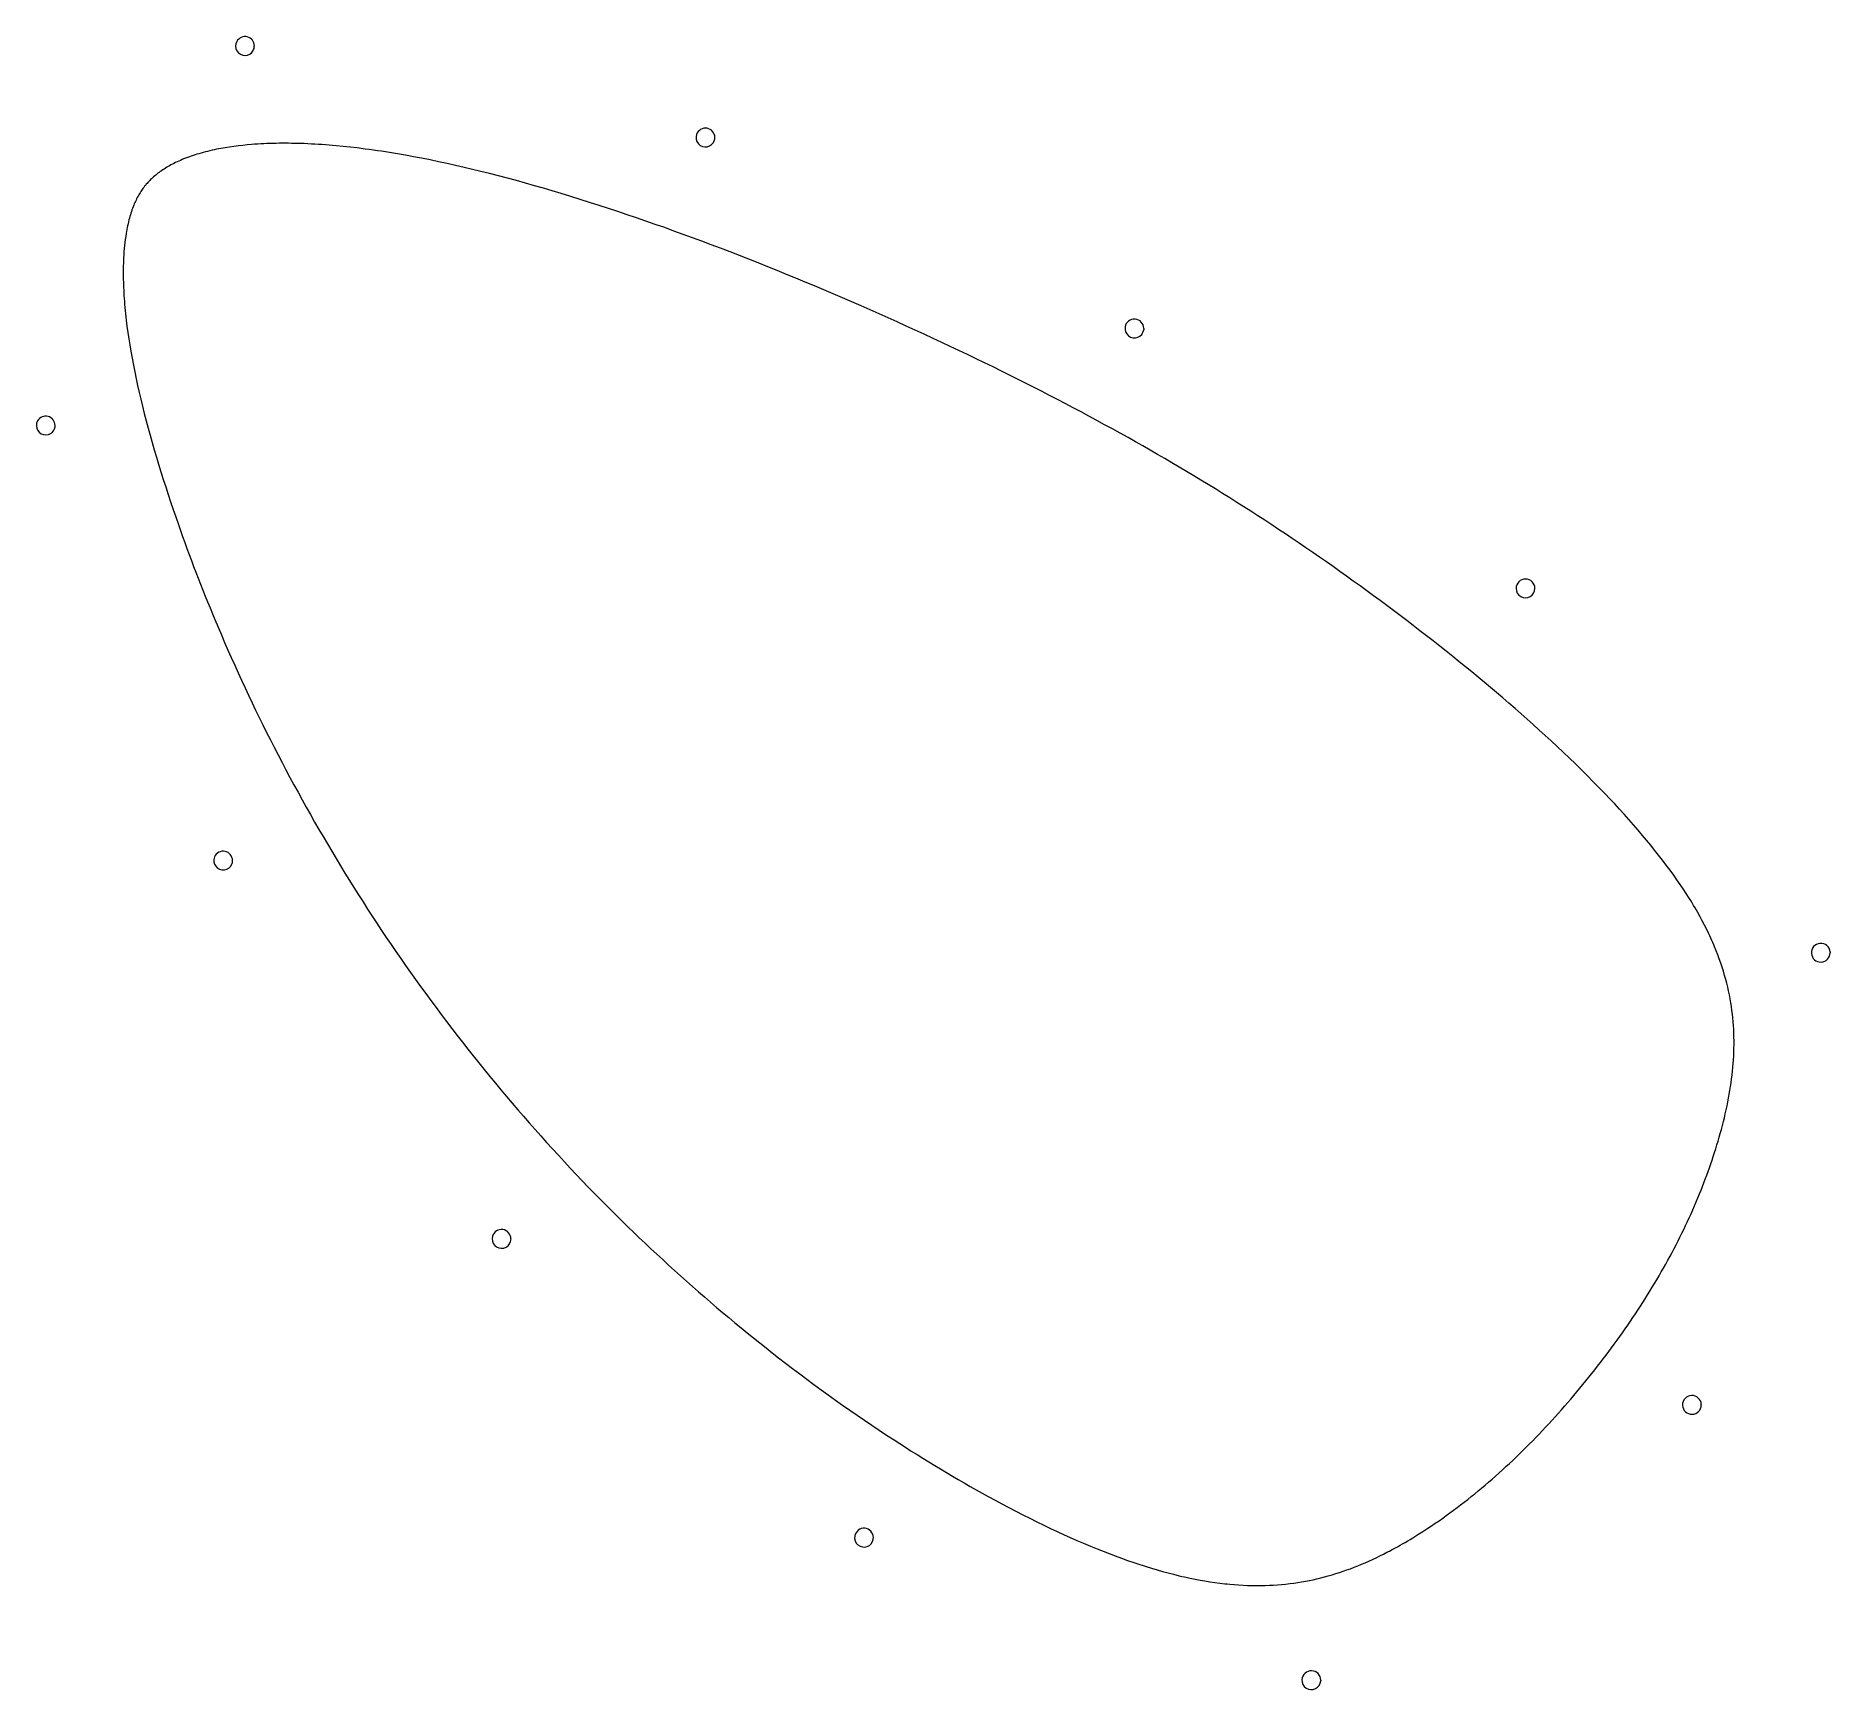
# Model space of a CAD drawing. Header units: inches. Extents: x 11 to 202, y 12 to 188.
import ezdxf

# ---------------------------------------------------------------- set-up
doc = ezdxf.new("R2010")
doc.units = ezdxf.units.IN
doc.header["$MEASUREMENT"] = 0
doc.layers.add('DXF_BACK_PICKGUARD', color=18, linetype='Continuous', lineweight=0)

# ---------------------------------------------------------------- blocks, each defined once
blk = doc.blocks.new('BLOCK6')
at = {"layer": 'DXF_BACK_PICKGUARD'}
for p, q in [((28.35, 175.78), (28.14, 175.71)), ((28.55, 175.84), (28.35, 175.78)), ((28.76, 175.9), (28.55, 175.84)), ((28.99, 175.97), (28.76, 175.9)), ((29.22, 176.03), (28.99, 175.97)), ((29.46, 176.09), (29.22, 176.03)), ((29.69, 176.15), (29.46, 176.09)), ((29.93, 176.21), (29.69, 176.15)), ((30.17, 176.26), (29.93, 176.21)), ((30.4, 176.32), (30.17, 176.26)), ((30.64, 176.37), (30.4, 176.32)), ((30.87, 176.41), (30.64, 176.37)), ((31.1, 176.46), (30.87, 176.41)), ((31.33, 176.5), (31.1, 176.46)), ((31.56, 176.54), (31.33, 176.5)), ((32.03, 176.61), (31.56, 176.54)), ((32.49, 176.68), (32.03, 176.61)), ((32.96, 176.74), (32.49, 176.68)), ((33.43, 176.79), (32.96, 176.74)), ((33.89, 176.83), (33.43, 176.79)), ((34.36, 176.87), (33.89, 176.83)), ((34.69, 176.9), (34.36, 176.87)), ((35.02, 176.92), (34.69, 176.9)), ((35.34, 176.94), (35.02, 176.92)), ((35.67, 176.96), (35.34, 176.94)), ((36, 176.97), (35.67, 176.96)), ((36.33, 176.98), (36, 176.97)), ((36.65, 176.99), (36.33, 176.98)), ((36.98, 177), (36.65, 176.99)), ((37.31, 177.01), (36.98, 177)), ((37.64, 177.01), (37.31, 177.01)), ((37.96, 177.01), (37.64, 177.01)), ((38.29, 177.01), (37.96, 177.01)), ((38.62, 177), (38.29, 177.01)), ((38.95, 177), (38.62, 177)), ((39.6, 176.98), (38.95, 177)), ((39.98, 176.97), (39.6, 176.98)), ((40.35, 176.95), (39.98, 176.97)), ((40.73, 176.93), (40.35, 176.95)), ((41.11, 176.91), (40.73, 176.93)), ((41.48, 176.89), (41.11, 176.91)), ((41.86, 176.87), (41.48, 176.89)), ((42.23, 176.84), (41.86, 176.87)), ((42.61, 176.81), (42.23, 176.84)), ((42.98, 176.78), (42.61, 176.81)), ((43.36, 176.75), (42.98, 176.78)), ((44.11, 176.67), (43.36, 176.75)), ((44.86, 176.59), (44.11, 176.67)), ((45.61, 176.51), (44.86, 176.59)), ((46.04, 176.45), (45.61, 176.51)), ((46.47, 176.4), (46.04, 176.45)), ((46.9, 176.34), (46.47, 176.4)), ((47.33, 176.28), (46.9, 176.34)), ((47.76, 176.22), (47.33, 176.28)), ((48.19, 176.16), (47.76, 176.22)), ((49.05, 176.02), (48.19, 176.16)), ((49.9, 175.88), (49.05, 176.02)), ((50.76, 175.73), (49.9, 175.88)), ((24.52, 173.91), (24.4, 173.82)), ((24.64, 173.99), (24.52, 173.91)), ((24.77, 174.09), (24.64, 173.99)), ((24.91, 174.18), (24.77, 174.09)), ((25.05, 174.27), (24.91, 174.18)), ((25.19, 174.36), (25.05, 174.27)), ((25.33, 174.45), (25.19, 174.36)), ((25.47, 174.53), (25.33, 174.45)), ((25.62, 174.62), (25.47, 174.53)), ((25.76, 174.7), (25.62, 174.62)), ((25.93, 174.78), (25.76, 174.7)), ((26.1, 174.87), (25.93, 174.78)), ((26.27, 174.95), (26.1, 174.87)), ((26.44, 175.04), (26.27, 174.95)), ((26.61, 175.11), (26.44, 175.04)), ((26.79, 175.19), (26.61, 175.11)), ((26.96, 175.27), (26.79, 175.19)), ((27.13, 175.34), (26.96, 175.27)), ((27.33, 175.42), (27.13, 175.34)), ((27.53, 175.49), (27.33, 175.42)), ((27.74, 175.57), (27.53, 175.49)), ((27.94, 175.64), (27.74, 175.57)), ((28.14, 175.71), (27.94, 175.64)), ((51.61, 175.58), (50.76, 175.73)), ((52.47, 175.41), (51.61, 175.58)), ((53.38, 175.23), (52.47, 175.41)), ((54.28, 175.05), (53.38, 175.23)), ((55.19, 174.85), (54.28, 175.05)), ((56.09, 174.65), (55.19, 174.85)), ((56.99, 174.44), (56.09, 174.65)), ((57.89, 174.23), (56.99, 174.44)), ((58.79, 174.01), (57.89, 174.23)), ((59.69, 173.78), (58.79, 174.01)), ((22.64, 171.98), (22.57, 171.87)), ((22.72, 172.09), (22.64, 171.98)), ((22.8, 172.21), (22.72, 172.09)), ((22.89, 172.32), (22.8, 172.21)), ((22.97, 172.43), (22.89, 172.32)), ((23.06, 172.53), (22.97, 172.43)), ((23.15, 172.64), (23.06, 172.53)), ((23.24, 172.74), (23.15, 172.64)), ((23.33, 172.85), (23.24, 172.74)), ((23.42, 172.95), (23.33, 172.85)), ((23.52, 173.05), (23.42, 172.95)), ((23.62, 173.14), (23.52, 173.05)), ((23.72, 173.24), (23.62, 173.14)), ((23.83, 173.34), (23.72, 173.24)), ((23.94, 173.44), (23.83, 173.34)), ((24.05, 173.54), (23.94, 173.44)), ((24.16, 173.63), (24.05, 173.54)), ((24.28, 173.73), (24.16, 173.63)), ((24.4, 173.82), (24.28, 173.73)), ((60.65, 173.54), (59.69, 173.78)), ((61.61, 173.28), (60.65, 173.54)), ((62.57, 173.03), (61.61, 173.28)), ((63.53, 172.76), (62.57, 173.03)), ((64.48, 172.49), (63.53, 172.76)), ((65.43, 172.22), (64.48, 172.49)), ((66.38, 171.94), (65.43, 172.22)), ((67.33, 171.66), (66.38, 171.94)), ((21.69, 170.08), (21.63, 169.91)), ((21.75, 170.25), (21.69, 170.08)), ((21.82, 170.41), (21.75, 170.25)), ((21.88, 170.55), (21.82, 170.41)), ((21.94, 170.69), (21.88, 170.55)), ((22, 170.83), (21.94, 170.69)), ((22.07, 170.97), (22, 170.83)), ((22.13, 171.11), (22.07, 170.97)), ((22.2, 171.25), (22.13, 171.11)), ((22.28, 171.38), (22.2, 171.25)), ((22.35, 171.51), (22.28, 171.38)), ((22.42, 171.63), (22.35, 171.51)), ((22.49, 171.75), (22.42, 171.63)), ((22.57, 171.87), (22.49, 171.75)), ((68.34, 171.35), (67.33, 171.66)), ((69.35, 171.04), (68.34, 171.35)), ((70.36, 170.72), (69.35, 171.04)), ((71.36, 170.4), (70.36, 170.72)), ((72.36, 170.07), (71.36, 170.4)), ((73.36, 169.74), (72.36, 170.07)), ((21.17, 168.24), (21.12, 168.03)), ((21.21, 168.44), (21.17, 168.24)), ((21.26, 168.65), (21.21, 168.44)), ((21.31, 168.85), (21.26, 168.65)), ((21.36, 169.05), (21.31, 168.85)), ((21.41, 169.22), (21.36, 169.05)), ((21.46, 169.4), (21.41, 169.22)), ((21.51, 169.57), (21.46, 169.4)), ((21.57, 169.74), (21.51, 169.57)), ((21.63, 169.91), (21.57, 169.74)), ((74.36, 169.41), (73.36, 169.74)), ((75.36, 169.07), (74.36, 169.41)), ((76.36, 168.73), (75.36, 169.07)), ((77.35, 168.38), (76.36, 168.73)), ((78.35, 168.03), (77.35, 168.38)), ((20.87, 166.45), (20.84, 166.12)), ((20.91, 166.77), (20.87, 166.45)), ((20.96, 167.1), (20.91, 166.77)), ((21.01, 167.42), (20.96, 167.1)), ((21.04, 167.62), (21.01, 167.42)), ((21.08, 167.83), (21.04, 167.62)), ((21.12, 168.03), (21.08, 167.83)), ((79.34, 167.67), (78.35, 168.03)), ((80.33, 167.31), (79.34, 167.67)), ((81.32, 166.95), (80.33, 167.31)), ((82.31, 166.58), (81.32, 166.95)), ((83.3, 166.21), (82.31, 166.58)), ((84.3, 165.83), (83.3, 166.21)), ((20.73, 164.53), (20.72, 164.24)), ((20.74, 164.82), (20.73, 164.53)), ((20.76, 165.15), (20.74, 164.82)), ((20.78, 165.47), (20.76, 165.15)), ((20.81, 165.8), (20.78, 165.47)), ((20.84, 166.12), (20.81, 165.8)), ((85.31, 165.44), (84.3, 165.83)), ((86.32, 165.06), (85.31, 165.44)), ((87.32, 164.66), (86.32, 165.06)), ((88.32, 164.27), (87.32, 164.66)), ((20.71, 163.95), (20.7, 163.67)), ((20.7, 163.67), (20.7, 163.38)), ((20.7, 163.38), (20.7, 163.09)), ((20.7, 163.09), (20.7, 162.8)), ((20.7, 162.8), (20.71, 162.51)), ((20.72, 164.24), (20.71, 163.95)), ((20.71, 162.51), (20.72, 162.22)), ((89.32, 163.87), (88.32, 164.27)), ((90.32, 163.47), (89.32, 163.87)), ((91.32, 163.06), (90.32, 163.47)), ((92.32, 162.65), (91.32, 163.06)), ((93.32, 162.24), (92.32, 162.65)), ((20.72, 162.22), (20.73, 161.93)), ((20.73, 161.93), (20.74, 161.65)), ((20.74, 161.65), (20.75, 161.36)), ((20.75, 161.36), (20.78, 160.78)), ((20.78, 160.78), (20.83, 160.2)), ((94.31, 161.82), (93.32, 162.24)), ((95.3, 161.4), (94.31, 161.82)), ((96.3, 160.98), (95.3, 161.4)), ((97.29, 160.56), (96.3, 160.98)), ((98.28, 160.13), (97.29, 160.56)), ((20.83, 160.2), (20.85, 159.87)), ((20.85, 159.87), (20.88, 159.53)), ((20.88, 159.53), (20.91, 159.2)), ((20.91, 159.2), (20.95, 158.87)), ((20.95, 158.87), (20.98, 158.53)), ((99.26, 159.7), (98.28, 160.13)), ((100.23, 159.28), (99.26, 159.7)), ((101.19, 158.85), (100.23, 159.28)), ((102.15, 158.42), (101.19, 158.85)), ((20.98, 158.53), (21.02, 158.2)), ((21.02, 158.2), (21.06, 157.87)), ((21.06, 157.87), (21.1, 157.53)), ((21.1, 157.53), (21.19, 156.87)), ((21.19, 156.87), (21.29, 156.2)), ((103.11, 157.99), (102.15, 158.42)), ((104.06, 157.56), (103.11, 157.99)), ((105.02, 157.12), (104.06, 157.56)), ((105.98, 156.68), (105.02, 157.12)), ((106.93, 156.24), (105.98, 156.68)), ((21.29, 156.2), (21.4, 155.54)), ((21.4, 155.54), (21.51, 154.88)), ((21.51, 154.88), (21.64, 154.14)), ((107.85, 155.81), (106.93, 156.24)), ((108.76, 155.38), (107.85, 155.81)), ((109.67, 154.95), (108.76, 155.38)), ((110.59, 154.52), (109.67, 154.95)), ((21.64, 154.14), (21.78, 153.41)), ((21.78, 153.41), (21.92, 152.68)), ((111.5, 154.08), (110.59, 154.52)), ((112.41, 153.64), (111.5, 154.08)), ((113.31, 153.2), (112.41, 153.64)), ((114.22, 152.75), (113.31, 153.2)), ((21.92, 152.68), (22.08, 151.95)), ((22.08, 151.95), (22.23, 151.22)), ((22.23, 151.22), (22.4, 150.49)), ((115.07, 152.33), (114.22, 152.75)), ((115.92, 151.9), (115.07, 152.33)), ((116.77, 151.48), (115.92, 151.9)), ((117.62, 151.05), (116.77, 151.48)), ((118.47, 150.61), (117.62, 151.05)), ((22.4, 150.49), (22.57, 149.76)), ((22.57, 149.76), (22.75, 149.03)), ((22.75, 149.03), (22.94, 148.25)), ((119.31, 150.18), (118.47, 150.61)), ((120.16, 149.74), (119.31, 150.18)), ((121, 149.3), (120.16, 149.74)), ((121.84, 148.86), (121, 149.3)), ((22.94, 148.25), (23.14, 147.48)), ((23.14, 147.48), (23.35, 146.7)), ((122.68, 148.41), (121.84, 148.86)), ((123.52, 147.96), (122.68, 148.41)), ((124.36, 147.51), (123.52, 147.96)), ((125.19, 147.06), (124.36, 147.51)), ((23.35, 146.7), (23.56, 145.93)), ((23.56, 145.93), (23.78, 145.15)), ((126.03, 146.6), (125.19, 147.06)), ((126.86, 146.14), (126.03, 146.6)), ((127.69, 145.68), (126.86, 146.14)), ((128.47, 145.24), (127.69, 145.68)), ((129.25, 144.79), (128.47, 145.24)), ((23.78, 145.15), (24, 144.38)), ((24, 144.38), (24.23, 143.61)), ((24.23, 143.61), (24.46, 142.84)), ((130.03, 144.35), (129.25, 144.79)), ((130.81, 143.9), (130.03, 144.35)), ((131.59, 143.45), (130.81, 143.9)), ((132.36, 143), (131.59, 143.45)), ((24.46, 142.84), (24.71, 142.03)), ((24.71, 142.03), (24.96, 141.23)), ((133.14, 142.54), (132.36, 143)), ((133.91, 142.08), (133.14, 142.54)), ((134.68, 141.62), (133.91, 142.08)), ((135.45, 141.15), (134.68, 141.62)), ((24.96, 141.23), (25.22, 140.43)), ((25.22, 140.43), (25.48, 139.63)), ((25.48, 139.63), (25.74, 138.83)), ((136.22, 140.69), (135.45, 141.15)), ((136.98, 140.22), (136.22, 140.69)), ((137.75, 139.74), (136.98, 140.22)), ((138.51, 139.27), (137.75, 139.74)), ((25.74, 138.83), (26.01, 138.03)), ((26.01, 138.03), (26.29, 137.24)), ((139.27, 138.79), (138.51, 139.27)), ((140.03, 138.31), (139.27, 138.79)), ((140.77, 137.84), (140.03, 138.31)), ((141.51, 137.36), (140.77, 137.84)), ((26.29, 137.24), (26.57, 136.44)), ((26.57, 136.44), (26.79, 135.8)), ((26.79, 135.8), (27.02, 135.16)), ((142.24, 136.88), (141.51, 137.36)), ((142.98, 136.4), (142.24, 136.88)), ((143.71, 135.91), (142.98, 136.4)), ((144.44, 135.43), (143.71, 135.91)), ((27.02, 135.16), (27.25, 134.53)), ((27.25, 134.53), (27.48, 133.89)), ((27.48, 133.89), (27.72, 133.25)), ((145.17, 134.94), (144.44, 135.43)), ((145.9, 134.45), (145.17, 134.94)), ((146.63, 133.95), (145.9, 134.45)), ((147.35, 133.45), (146.63, 133.95)), ((27.72, 133.25), (27.96, 132.62)), ((27.96, 132.62), (28.2, 131.98)), ((28.2, 131.98), (28.44, 131.35)), ((148.08, 132.95), (147.35, 133.45)), ((148.8, 132.45), (148.08, 132.95)), ((149.52, 131.95), (148.8, 132.45)), ((150.24, 131.44), (149.52, 131.95)), ((28.44, 131.35), (28.69, 130.72)), ((28.69, 130.72), (28.93, 130.08)), ((28.93, 130.08), (29.18, 129.45)), ((150.95, 130.93), (150.24, 131.44)), ((151.67, 130.42), (150.95, 130.93)), ((152.39, 129.9), (151.67, 130.42)), ((29.18, 129.45), (29.43, 128.82)), ((29.43, 128.82), (29.69, 128.19)), ((29.69, 128.19), (29.94, 127.56)), ((153.1, 129.38), (152.39, 129.9)), ((153.82, 128.86), (153.1, 129.38)), ((154.53, 128.33), (153.82, 128.86)), ((155.24, 127.81), (154.53, 128.33)), ((29.94, 127.56), (30.2, 126.94)), ((30.2, 126.94), (30.46, 126.31)), ((30.46, 126.31), (30.8, 125.5)), ((155.95, 127.28), (155.24, 127.81)), ((156.65, 126.74), (155.95, 127.28)), ((157.36, 126.21), (156.65, 126.74)), ((158.06, 125.67), (157.36, 126.21)), ((30.8, 125.5), (31.15, 124.69)), ((31.15, 124.69), (31.5, 123.88)), ((158.77, 125.13), (158.06, 125.67)), ((159.47, 124.59), (158.77, 125.13)), ((160.17, 124.04), (159.47, 124.59)), ((31.5, 123.88), (31.85, 123.07)), ((31.85, 123.07), (32.21, 122.27)), ((32.21, 122.27), (32.57, 121.47)), ((160.87, 123.49), (160.17, 124.04)), ((161.56, 122.94), (160.87, 123.49)), ((162.25, 122.39), (161.56, 122.94)), ((162.94, 121.83), (162.25, 122.39)), ((32.57, 121.47), (32.93, 120.66)), ((32.93, 120.66), (33.3, 119.86)), ((163.61, 121.29), (162.94, 121.83)), ((164.28, 120.74), (163.61, 121.29)), ((164.95, 120.2), (164.28, 120.74)), ((33.3, 119.86), (33.67, 119.06)), ((33.67, 119.06), (34.04, 118.27)), ((165.61, 119.65), (164.95, 120.2)), ((166.27, 119.09), (165.61, 119.65)), ((166.93, 118.54), (166.27, 119.09)), ((167.58, 117.98), (166.93, 118.54)), ((34.04, 118.27), (34.42, 117.47)), ((34.42, 117.47), (34.8, 116.68)), ((34.8, 116.68), (35.19, 115.89)), ((168.24, 117.42), (167.58, 117.98)), ((168.89, 116.85), (168.24, 117.42)), ((169.54, 116.28), (168.89, 116.85)), ((35.19, 115.89), (35.58, 115.1)), ((35.58, 115.1), (35.97, 114.31)), ((170.18, 115.71), (169.54, 116.28)), ((170.82, 115.14), (170.18, 115.71)), ((171.46, 114.56), (170.82, 115.14)), ((35.97, 114.31), (36.37, 113.52)), ((36.37, 113.52), (36.78, 112.72)), ((36.78, 112.72), (37.19, 111.91)), ((172.1, 113.98), (171.46, 114.56)), ((172.73, 113.4), (172.1, 113.98)), ((173.36, 112.81), (172.73, 113.4)), ((174.02, 112.2), (173.36, 112.81)), ((37.19, 111.91), (37.61, 111.11)), ((37.61, 111.11), (38.03, 110.31)), ((174.67, 111.58), (174.02, 112.2)), ((175.31, 110.95), (174.67, 111.58)), ((175.95, 110.33), (175.31, 110.95)), ((38.03, 110.31), (38.45, 109.51)), ((38.45, 109.51), (38.88, 108.72)), ((176.59, 109.69), (175.95, 110.33)), ((177.22, 109.06), (176.59, 109.69)), ((177.85, 108.42), (177.22, 109.06)), ((38.88, 108.72), (39.31, 107.93)), ((39.31, 107.93), (39.75, 107.13)), ((39.75, 107.13), (40.19, 106.34)), ((178.47, 107.77), (177.85, 108.42)), ((178.99, 107.23), (178.47, 107.77)), ((179.5, 106.69), (178.99, 107.23)), ((40.19, 106.34), (40.63, 105.56)), ((40.63, 105.56), (41.08, 104.77)), ((180, 106.14), (179.5, 106.69)), ((180.51, 105.59), (180, 106.14)), ((181, 105.03), (180.51, 105.59)), ((41.08, 104.77), (41.53, 103.99)), ((41.53, 103.99), (41.98, 103.21)), ((41.98, 103.21), (42.44, 102.43)), ((181.5, 104.48), (181, 105.03)), ((181.99, 103.91), (181.5, 104.48)), ((182.47, 103.34), (181.99, 103.91)), ((182.9, 102.83), (182.47, 103.34)), ((42.44, 102.43), (42.9, 101.65)), ((42.9, 101.65), (43.37, 100.87)), ((183.33, 102.31), (182.9, 102.83)), ((183.75, 101.78), (183.33, 102.31)), ((184.17, 101.25), (183.75, 101.78)), ((184.59, 100.72), (184.17, 101.25)), ((43.37, 100.87), (43.83, 100.1)), ((43.83, 100.1), (44.31, 99.33)), ((184.99, 100.18), (184.59, 100.72)), ((185.4, 99.64), (184.99, 100.18)), ((185.79, 99.1), (185.4, 99.64)), ((44.31, 99.33), (44.78, 98.56)), ((44.78, 98.56), (45.26, 97.79)), ((45.26, 97.79), (45.74, 97.03)), ((186.13, 98.62), (185.79, 99.1)), ((186.47, 98.13), (186.13, 98.62)), ((186.8, 97.64), (186.47, 98.13)), ((187.12, 97.15), (186.8, 97.64)), ((45.74, 97.03), (46.23, 96.27)), ((46.23, 96.27), (46.72, 95.51)), ((187.44, 96.65), (187.12, 97.15)), ((187.59, 96.41), (187.44, 96.65)), ((187.75, 96.15), (187.59, 96.41)), ((187.9, 95.9), (187.75, 96.15)), ((188.05, 95.65), (187.9, 95.9)), ((188.2, 95.4), (188.05, 95.65)), ((46.72, 95.51), (47.21, 94.75)), ((47.21, 94.75), (47.71, 94)), ((47.71, 94), (48.21, 93.24)), ((188.34, 95.14), (188.2, 95.4)), ((188.59, 94.69), (188.34, 95.14)), ((188.83, 94.24), (188.59, 94.69)), ((189.07, 93.79), (188.83, 94.24)), ((189.3, 93.33), (189.07, 93.79)), ((48.21, 93.24), (48.71, 92.49)), ((48.71, 92.49), (49.22, 91.74)), ((49.22, 91.74), (49.73, 91)), ((189.52, 92.87), (189.3, 93.33)), ((189.63, 92.64), (189.52, 92.87)), ((189.74, 92.41), (189.63, 92.64)), ((189.84, 92.17), (189.74, 92.41)), ((189.94, 91.94), (189.84, 92.17)), ((190.04, 91.7), (189.94, 91.94)), ((190.14, 91.47), (190.04, 91.7)), ((49.73, 91), (50.24, 90.25)), ((50.24, 90.25), (50.76, 89.51)), ((190.31, 91.05), (190.14, 91.47)), ((190.48, 90.62), (190.31, 91.05)), ((190.64, 90.19), (190.48, 90.62)), ((190.79, 89.76), (190.64, 90.19)), ((50.76, 89.51), (51.28, 88.77)), ((51.28, 88.77), (51.82, 88.02)), ((51.82, 88.02), (52.36, 87.26)), ((190.93, 89.33), (190.79, 89.76)), ((191.07, 88.89), (190.93, 89.33)), ((191.2, 88.45), (191.07, 88.89)), ((191.32, 88.01), (191.2, 88.45)), ((191.43, 87.61), (191.32, 88.01)), ((52.36, 87.26), (52.91, 86.51)), ((52.91, 86.51), (53.45, 85.76)), ((191.53, 87.2), (191.43, 87.61)), ((191.62, 86.79), (191.53, 87.2)), ((191.71, 86.37), (191.62, 86.79)), ((191.78, 85.96), (191.71, 86.37)), ((53.45, 85.76), (54.01, 85.02)), ((54.01, 85.02), (54.56, 84.27)), ((54.56, 84.27), (55.12, 83.53)), ((191.86, 85.54), (191.78, 85.96)), ((191.92, 85.13), (191.86, 85.54)), ((191.98, 84.71), (191.92, 85.13)), ((192.03, 84.31), (191.98, 84.71)), ((192.08, 83.91), (192.03, 84.31)), ((55.12, 83.53), (55.69, 82.79)), ((55.69, 82.79), (56.25, 82.06)), ((192.11, 83.5), (192.08, 83.91)), ((192.14, 83.1), (192.11, 83.5)), ((192.17, 82.69), (192.14, 83.1)), ((192.19, 82.29), (192.17, 82.69)), ((192.2, 81.88), (192.19, 82.29)), ((56.25, 82.06), (56.82, 81.33)), ((56.82, 81.33), (57.4, 80.6)), ((57.4, 80.6), (57.97, 79.87)), ((192.17, 79.86), (192.19, 80.27)), ((192.19, 80.27), (192.2, 80.67)), ((192.21, 81.48), (192.2, 81.88)), ((192.2, 80.67), (192.21, 81.08)), ((192.21, 81.08), (192.21, 81.48)), ((57.97, 79.87), (58.55, 79.14)), ((58.55, 79.14), (59.14, 78.42)), ((59.14, 78.42), (59.73, 77.7)), ((192.05, 78.25), (192.09, 78.66)), ((192.09, 78.66), (192.12, 79.06)), ((192.12, 79.06), (192.15, 79.46)), ((192.15, 79.46), (192.17, 79.86)), ((59.73, 77.7), (60.32, 76.99)), ((60.32, 76.99), (60.91, 76.27)), ((191.77, 76.2), (191.84, 76.61)), ((191.84, 76.61), (191.9, 77.02)), ((191.9, 77.02), (191.95, 77.43)), ((191.95, 77.43), (192, 77.84)), ((192, 77.84), (192.05, 78.25)), ((60.91, 76.27), (61.51, 75.56)), ((61.51, 75.56), (62.11, 74.85)), ((62.11, 74.85), (62.71, 74.15)), ((191.37, 74.14), (191.46, 74.56)), ((191.46, 74.56), (191.55, 74.98)), ((191.55, 74.98), (191.63, 75.39)), ((191.63, 75.39), (191.7, 75.79)), ((191.7, 75.79), (191.77, 76.2)), ((62.71, 74.15), (63.32, 73.45)), ((63.32, 73.45), (63.93, 72.75)), ((63.93, 72.75), (64.55, 72.05)), ((190.97, 72.47), (191.07, 72.88)), ((191.07, 72.88), (191.18, 73.3)), ((191.18, 73.3), (191.27, 73.72)), ((191.27, 73.72), (191.37, 74.14)), ((64.55, 72.05), (65.16, 71.36)), ((65.16, 71.36), (65.78, 70.67)), ((190.39, 70.41), (190.51, 70.81)), ((190.51, 70.81), (190.63, 71.22)), ((190.63, 71.22), (190.74, 71.63)), ((190.74, 71.63), (190.86, 72.05)), ((190.86, 72.05), (190.97, 72.47)), ((65.78, 70.67), (66.41, 69.98)), ((66.41, 69.98), (67.04, 69.3)), ((67.04, 69.3), (67.67, 68.61)), ((189.73, 68.38), (189.87, 68.78)), ((189.87, 68.78), (190, 69.18)), ((190, 69.18), (190.13, 69.59)), ((190.13, 69.59), (190.26, 70)), ((190.26, 70), (190.39, 70.41)), ((67.67, 68.61), (68.3, 67.94)), ((68.3, 67.94), (68.94, 67.26)), ((68.94, 67.26), (69.58, 66.59)), ((189.15, 66.77), (189.3, 67.17)), ((189.3, 67.17), (189.45, 67.57)), ((189.45, 67.57), (189.59, 67.97)), ((189.59, 67.97), (189.73, 68.38)), ((69.58, 66.59), (70.22, 65.92)), ((70.22, 65.92), (70.82, 65.31)), ((70.82, 65.31), (71.41, 64.7)), ((188.36, 64.76), (188.53, 65.18)), ((188.53, 65.18), (188.69, 65.58)), ((188.69, 65.58), (188.85, 65.97)), ((188.85, 65.97), (189, 66.37)), ((189, 66.37), (189.15, 66.77)), ((71.41, 64.7), (72.01, 64.1)), ((72.01, 64.1), (72.61, 63.49)), ((72.61, 63.49), (73.21, 62.89)), ((187.44, 62.65), (187.63, 63.07)), ((187.63, 63.07), (187.81, 63.49)), ((187.81, 63.49), (188, 63.91)), ((188, 63.91), (188.18, 64.33)), ((188.18, 64.33), (188.36, 64.76)), ((73.21, 62.89), (73.82, 62.29)), ((73.82, 62.29), (74.43, 61.7)), ((74.43, 61.7), (75.04, 61.11)), ((186.65, 61), (186.85, 61.41)), ((186.85, 61.41), (187.05, 61.82)), ((187.05, 61.82), (187.25, 62.24)), ((187.25, 62.24), (187.44, 62.65)), ((75.04, 61.11), (75.65, 60.52)), ((75.65, 60.52), (76.27, 59.93)), ((76.27, 59.93), (76.89, 59.35)), ((76.89, 59.35), (77.51, 58.77)), ((185.61, 58.95), (185.82, 59.36)), ((185.82, 59.36), (186.03, 59.77)), ((186.03, 59.77), (186.24, 60.18)), ((186.24, 60.18), (186.45, 60.58)), ((186.45, 60.58), (186.65, 61)), ((77.51, 58.77), (78.14, 58.19)), ((78.14, 58.19), (78.76, 57.61)), ((78.76, 57.61), (79.39, 57.04)), ((184.7, 57.3), (184.93, 57.71)), ((184.93, 57.71), (185.16, 58.13)), ((185.16, 58.13), (185.39, 58.55)), ((185.39, 58.55), (185.61, 58.95)), ((79.39, 57.04), (80.02, 56.47)), ((80.02, 56.47), (80.66, 55.9)), ((80.66, 55.9), (81.3, 55.34)), ((183.49, 55.25), (183.74, 55.65)), ((183.74, 55.65), (183.98, 56.06)), ((183.98, 56.06), (184.22, 56.47)), ((184.22, 56.47), (184.46, 56.89)), ((184.46, 56.89), (184.7, 57.3)), ((81.3, 55.34), (81.94, 54.78)), ((81.94, 54.78), (82.58, 54.22)), ((82.58, 54.22), (83.22, 53.66)), ((83.22, 53.66), (83.87, 53.11)), ((182.23, 53.23), (182.49, 53.63)), ((182.49, 53.63), (182.74, 54.03)), ((182.74, 54.03), (183, 54.44)), ((183, 54.44), (183.25, 54.84)), ((183.25, 54.84), (183.49, 55.25)), ((83.87, 53.11), (84.52, 52.56)), ((84.52, 52.56), (85.17, 52.02)), ((85.17, 52.02), (85.83, 51.47)), ((180.89, 51.22), (181.17, 51.63)), ((181.17, 51.63), (181.44, 52.04)), ((181.44, 52.04), (181.71, 52.43)), ((181.71, 52.43), (181.97, 52.83)), ((181.97, 52.83), (182.23, 53.23)), ((85.83, 51.47), (86.48, 50.93)), ((86.48, 50.93), (87.14, 50.39)), ((87.14, 50.39), (87.8, 49.86)), ((87.8, 49.86), (88.47, 49.33)), ((179.75, 49.61), (180.04, 50.01)), ((180.04, 50.01), (180.32, 50.41)), ((180.32, 50.41), (180.61, 50.82)), ((180.61, 50.82), (180.89, 51.22)), ((88.47, 49.33), (89.14, 48.8)), ((89.14, 48.8), (89.8, 48.27)), ((89.8, 48.27), (90.48, 47.75)), ((178.28, 47.62), (178.58, 48.02)), ((178.58, 48.02), (178.87, 48.41)), ((178.87, 48.41), (179.17, 48.81)), ((179.17, 48.81), (179.46, 49.21)), ((179.46, 49.21), (179.75, 49.61)), ((90.48, 47.75), (91.22, 47.17)), ((91.22, 47.17), (91.97, 46.6)), ((91.97, 46.6), (92.73, 46.03)), ((92.73, 46.03), (93.48, 45.47)), ((176.76, 45.68), (177.06, 46.06)), ((177.06, 46.06), (177.37, 46.45)), ((177.37, 46.45), (177.68, 46.84)), ((177.68, 46.84), (177.98, 47.23)), ((177.98, 47.23), (178.28, 47.62)), ((93.48, 45.47), (94.24, 44.91)), ((94.24, 44.91), (95, 44.35)), ((95, 44.35), (95.77, 43.8)), ((175.16, 43.74), (175.48, 44.12)), ((175.48, 44.12), (175.8, 44.51)), ((175.8, 44.51), (176.12, 44.9)), ((176.12, 44.9), (176.44, 45.28)), ((176.44, 45.28), (176.76, 45.68)), ((95.77, 43.8), (96.53, 43.25)), ((96.53, 43.25), (97.3, 42.71)), ((97.3, 42.71), (98.07, 42.17)), ((98.07, 42.17), (98.85, 41.63)), ((173.51, 41.84), (173.84, 42.22)), ((173.84, 42.22), (174.17, 42.6)), ((174.17, 42.6), (174.5, 42.97)), ((174.5, 42.97), (174.83, 43.35)), ((174.83, 43.35), (175.16, 43.74)), ((98.85, 41.63), (99.63, 41.1)), ((99.63, 41.1), (100.41, 40.57)), ((100.41, 40.57), (101.19, 40.04)), ((171.81, 39.99), (172.15, 40.36)), ((172.15, 40.36), (172.49, 40.73)), ((172.49, 40.73), (172.83, 41.1)), ((172.83, 41.1), (173.17, 41.47)), ((173.17, 41.47), (173.51, 41.84)), ((101.19, 40.04), (101.98, 39.52)), ((101.98, 39.52), (102.77, 39.01)), ((102.77, 39.01), (103.38, 38.61)), ((103.38, 38.61), (104, 38.22)), ((104, 38.22), (104.61, 37.82)), ((169.72, 37.87), (170.07, 38.22)), ((170.07, 38.22), (170.42, 38.57)), ((170.42, 38.57), (170.77, 38.92)), ((170.77, 38.92), (171.12, 39.27)), ((171.12, 39.27), (171.46, 39.63)), ((171.46, 39.63), (171.81, 39.99)), ((104.61, 37.82), (105.23, 37.44)), ((105.23, 37.44), (105.85, 37.05)), ((105.85, 37.05), (106.47, 36.66)), ((106.47, 36.66), (107.1, 36.28)), ((167.92, 36.16), (168.29, 36.5)), ((168.29, 36.5), (168.65, 36.83)), ((168.65, 36.83), (169.01, 37.18)), ((169.01, 37.18), (169.36, 37.52)), ((169.36, 37.52), (169.72, 37.87)), ((107.1, 36.28), (107.72, 35.91)), ((107.72, 35.91), (108.35, 35.53)), ((108.35, 35.53), (108.98, 35.16)), ((108.98, 35.16), (109.61, 34.79)), ((109.61, 34.79), (110.24, 34.42)), ((110.24, 34.42), (110.87, 34.06)), ((165.7, 34.19), (166.07, 34.51)), ((166.07, 34.51), (166.45, 34.83)), ((166.45, 34.83), (166.82, 35.16)), ((166.82, 35.16), (167.19, 35.49)), ((167.19, 35.49), (167.56, 35.82)), ((167.56, 35.82), (167.92, 36.16)), ((110.87, 34.06), (111.51, 33.7)), ((111.51, 33.7), (112.14, 33.34)), ((112.14, 33.34), (112.78, 32.99)), ((112.78, 32.99), (113.52, 32.59)), ((113.52, 32.59), (114.26, 32.19)), ((163.48, 32.38), (163.86, 32.68)), ((163.86, 32.68), (164.23, 32.97)), ((164.23, 32.97), (164.6, 33.27)), ((164.6, 33.27), (164.97, 33.57)), ((164.97, 33.57), (165.33, 33.88)), ((165.33, 33.88), (165.7, 34.19)), ((114.26, 32.19), (115, 31.8)), ((115, 31.8), (115.74, 31.42)), ((115.74, 31.42), (116.48, 31.04)), ((116.48, 31.04), (117.23, 30.66)), ((117.23, 30.66), (117.98, 30.29)), ((160.8, 30.4), (161.19, 30.68)), ((161.19, 30.68), (161.57, 30.95)), ((161.57, 30.95), (161.96, 31.23)), ((161.96, 31.23), (162.34, 31.52)), ((162.34, 31.52), (162.73, 31.8)), ((162.73, 31.8), (163.1, 32.09)), ((163.1, 32.09), (163.48, 32.38)), ((117.98, 30.29), (118.73, 29.92)), ((118.73, 29.92), (119.43, 29.59)), ((119.43, 29.59), (120.13, 29.26)), ((120.13, 29.26), (120.83, 28.94)), ((120.83, 28.94), (121.54, 28.62)), ((158.01, 28.59), (158.55, 28.92)), ((158.55, 28.92), (159.08, 29.26)), ((159.08, 29.26), (159.61, 29.6)), ((159.61, 29.6), (160.01, 29.87)), ((160.01, 29.87), (160.4, 30.13)), ((160.4, 30.13), (160.8, 30.4)), ((121.54, 28.62), (122.25, 28.31)), ((122.25, 28.31), (122.96, 28.01)), ((122.96, 28.01), (123.67, 27.71)), ((123.67, 27.71), (124.38, 27.42)), ((124.38, 27.42), (125.03, 27.16)), ((125.03, 27.16), (125.68, 26.9)), ((125.68, 26.9), (126.33, 26.66)), ((154.49, 26.65), (154.87, 26.84)), ((154.87, 26.84), (155.25, 27.04)), ((155.25, 27.04), (155.53, 27.18)), ((155.53, 27.18), (155.81, 27.33)), ((155.81, 27.33), (156.09, 27.48)), ((156.09, 27.48), (156.37, 27.63)), ((156.37, 27.63), (156.65, 27.79)), ((156.65, 27.79), (156.92, 27.94)), ((156.92, 27.94), (157.19, 28.1)), ((157.19, 28.1), (157.47, 28.26)), ((157.47, 28.26), (157.74, 28.42)), ((157.74, 28.42), (158.01, 28.59)), ((126.33, 26.66), (126.98, 26.42)), ((126.98, 26.42), (127.63, 26.18)), ((127.63, 26.18), (128.29, 25.96)), ((128.29, 25.96), (128.95, 25.74)), ((128.95, 25.74), (129.28, 25.63)), ((129.28, 25.63), (129.61, 25.52)), ((129.61, 25.52), (130.19, 25.35)), ((130.19, 25.35), (130.78, 25.17)), ((130.78, 25.17), (131.36, 25.01)), ((131.36, 25.01), (131.94, 24.85)), ((131.94, 24.85), (132.53, 24.7)), ((149.81, 24.77), (150.2, 24.89)), ((150.2, 24.89), (150.6, 25.02)), ((150.6, 25.02), (150.99, 25.16)), ((150.99, 25.16), (151.38, 25.3)), ((151.38, 25.3), (151.76, 25.45)), ((151.76, 25.45), (152.15, 25.6)), ((152.15, 25.6), (152.55, 25.77)), ((152.55, 25.77), (152.94, 25.93)), ((152.94, 25.93), (153.33, 26.11)), ((153.33, 26.11), (153.72, 26.28)), ((153.72, 26.28), (154.11, 26.47)), ((154.11, 26.47), (154.49, 26.65)), ((132.53, 24.7), (133.12, 24.55)), ((133.12, 24.55), (133.42, 24.48)), ((133.42, 24.48), (133.71, 24.42)), ((133.71, 24.42), (134.01, 24.35)), ((134.01, 24.35), (134.31, 24.29)), ((134.31, 24.29), (134.83, 24.18)), ((134.83, 24.18), (135.35, 24.08)), ((135.35, 24.08), (135.87, 23.99)), ((135.87, 23.99), (136.4, 23.91)), ((136.4, 23.91), (136.92, 23.83)), ((136.92, 23.83), (137.45, 23.76)), ((137.45, 23.76), (137.98, 23.7)), ((137.98, 23.7), (138.24, 23.67)), ((138.24, 23.67), (138.51, 23.65)), ((138.51, 23.65), (138.98, 23.61)), ((138.98, 23.61), (139.45, 23.57)), ((139.45, 23.57), (139.93, 23.54)), ((139.93, 23.54), (140.4, 23.52)), ((140.4, 23.52), (140.87, 23.51)), ((140.87, 23.51), (141.35, 23.51)), ((141.35, 23.51), (141.82, 23.51)), ((141.82, 23.51), (142.29, 23.52)), ((142.29, 23.52), (142.73, 23.53)), ((142.73, 23.53), (143.16, 23.55)), ((143.16, 23.55), (143.6, 23.58)), ((143.6, 23.58), (144.03, 23.62)), ((144.03, 23.62), (144.46, 23.66)), ((144.46, 23.66), (144.9, 23.71)), ((144.9, 23.71), (145.33, 23.77)), ((145.33, 23.77), (145.76, 23.83)), ((145.76, 23.83), (146.17, 23.89)), ((146.17, 23.89), (146.58, 23.97)), ((146.58, 23.97), (146.99, 24.05)), ((146.99, 24.05), (147.4, 24.13)), ((147.4, 24.13), (147.8, 24.22)), ((147.8, 24.22), (148.21, 24.32)), ((148.21, 24.32), (148.61, 24.42)), ((148.61, 24.42), (149.01, 24.53)), ((149.01, 24.53), (149.41, 24.65)), ((149.41, 24.65), (149.81, 24.77))]:
    blk.add_line(p, q, dxfattribs=at)

msp = doc.modelspace()

# ---------------------------------------------------------------- linework, layer by layer
at = {"layer": 'DXF_BACK_PICKGUARD'}
for p, q in [((129.36, 157.3), (129.35, 157.14)), ((202.43, 90.94), (202.44, 90.86)), ((188.72, 42.77), (188.72, 42.73)), ((148.2, 13.43), (148.2, 13.37))]:
    msp.add_line(p, q, dxfattribs=at)
for centre, major_axis, start_param, end_param in [((33.66, 187.36), (0.996, -0.095), -3.555079, -0.406511), ((33.66, 187.36), (0.993, -0.116), 0.116435, 2.749489), ((33.66, 187.35), (0.996, 0), 5.7804, 6.284729), ((82.69, 177.62), (0.738, -0.675), -2.736025, 0.412882), ((82.69, 177.62), (0.723, -0.691), -5.519915, -2.71394), ((82.69, 177.62), (0.655, -0.755), 0.528061, 0.856373), ((128.36, 157.3), (-0.998, -0.064), -0.223366, 2.925259), ((128.36, 157.3), (-0.999, -0.043), 3.098326, 6.080568), ((12.45, 146.97), (-0.888, 0.46), -0.027441, 3.12017), ((12.45, 146.97), (-0.884, 0.467), 3.627719, 6.263853), ((12.45, 146.97), (-0.773, 0.634), 3.329035, 3.828512), ((170, 129.63), (-0.86, 0.51), -2.606199, 0.524067), ((170, 129.63), (-0.856, 0.517), 0.532366, 3.685285), ((31.34, 100.66), (-0.741, -0.671), 2.405436, 5.148245), ((31.34, 100.66), (-0.933, -0.361), -0.768282, 2.378826), ((31.34, 100.66), (-0.994, -0.108), 2.640069, 3.033396), ((201.44, 90.86), (0.276, -0.961), -4.906228, -1.770393), ((201.44, 90.86), (0.284, -0.959), -1.778948, 1.282399), ((60.98, 60.4), (-0.995, 0.104), 3.245448, 6.097523), ((60.98, 60.4), (-0.998, 0.066), -0.223267, 2.923402), ((60.99, 60.4), (-0.986, -0.165), 2.690932, 2.975468), ((187.72, 42.73), (0.766, 0.643), -0.65699, 2.479549), ((187.72, 42.73), (-0.373, -0.928), -1.152286, 1.953367), ((99.57, 28.6), (0.747, -0.665), -2.592768, 0.553632), ((99.57, 28.6), (0.718, -0.696), 0.769606, 3.732622), ((99.57, 28.6), (0.698, -0.715), 0.623663, 0.79746), ((147.2, 13.43), (0.313, 0.95), 1.827127, 4.973419), ((147.2, 13.43), (0.149, 0.989), -1.420829, 1.658936)]:
    msp.add_ellipse(centre, major_axis=major_axis, ratio=1, start_param=start_param, end_param=end_param, dxfattribs=at)

# ---------------------------------------------------------------- block references
msp.add_blockref('BLOCK6', (0, 0), dxfattribs=at)

doc.saveas('drawing.dxf')
